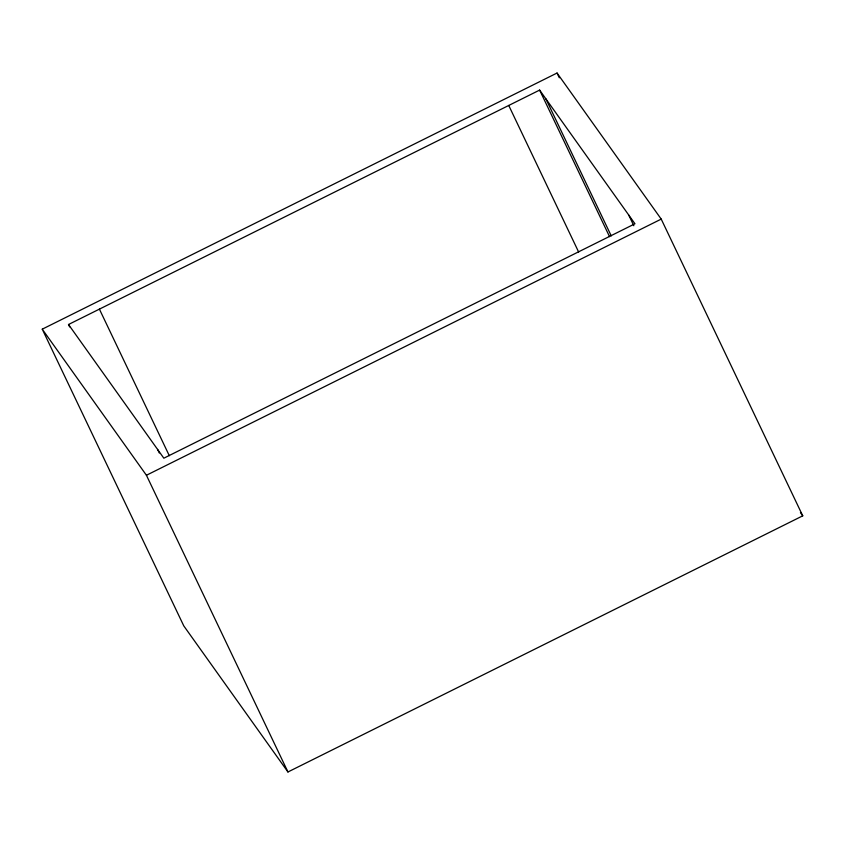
<?xml version="1.0" encoding="UTF-8"?>
<svg xmlns="http://www.w3.org/2000/svg" width="845" height="845" viewBox="0 0 845 845"><rect width="100%" height="100%" fill="white"/><g stroke="black" fill="none" stroke-linecap="round" stroke-linejoin="round"><path stroke-width="1.27" d="M42.25 329.17L557.045 73.029L661.223 219.108L802.75 515.83L287.955 771.971L183.777 625.891L42.25 329.17L146.428 475.26L287.955 771.971M68.508 324.501L539.628 90.088L634.965 223.777L163.845 458.201L68.508 324.501L69.649 326.888M146.428 475.26L661.223 219.108M800.447 512.609L802.75 515.83M628.712 215.021L633.824 225.742M557.045 73.029L559.316 77.793M545.881 98.854L611.241 235.892M539.628 90.088L609.541 236.663M508.743 105.456L578.645 252.032M99.404 309.133L169.306 455.708M157.603 449.434L159.304 453.004"/></g></svg>
